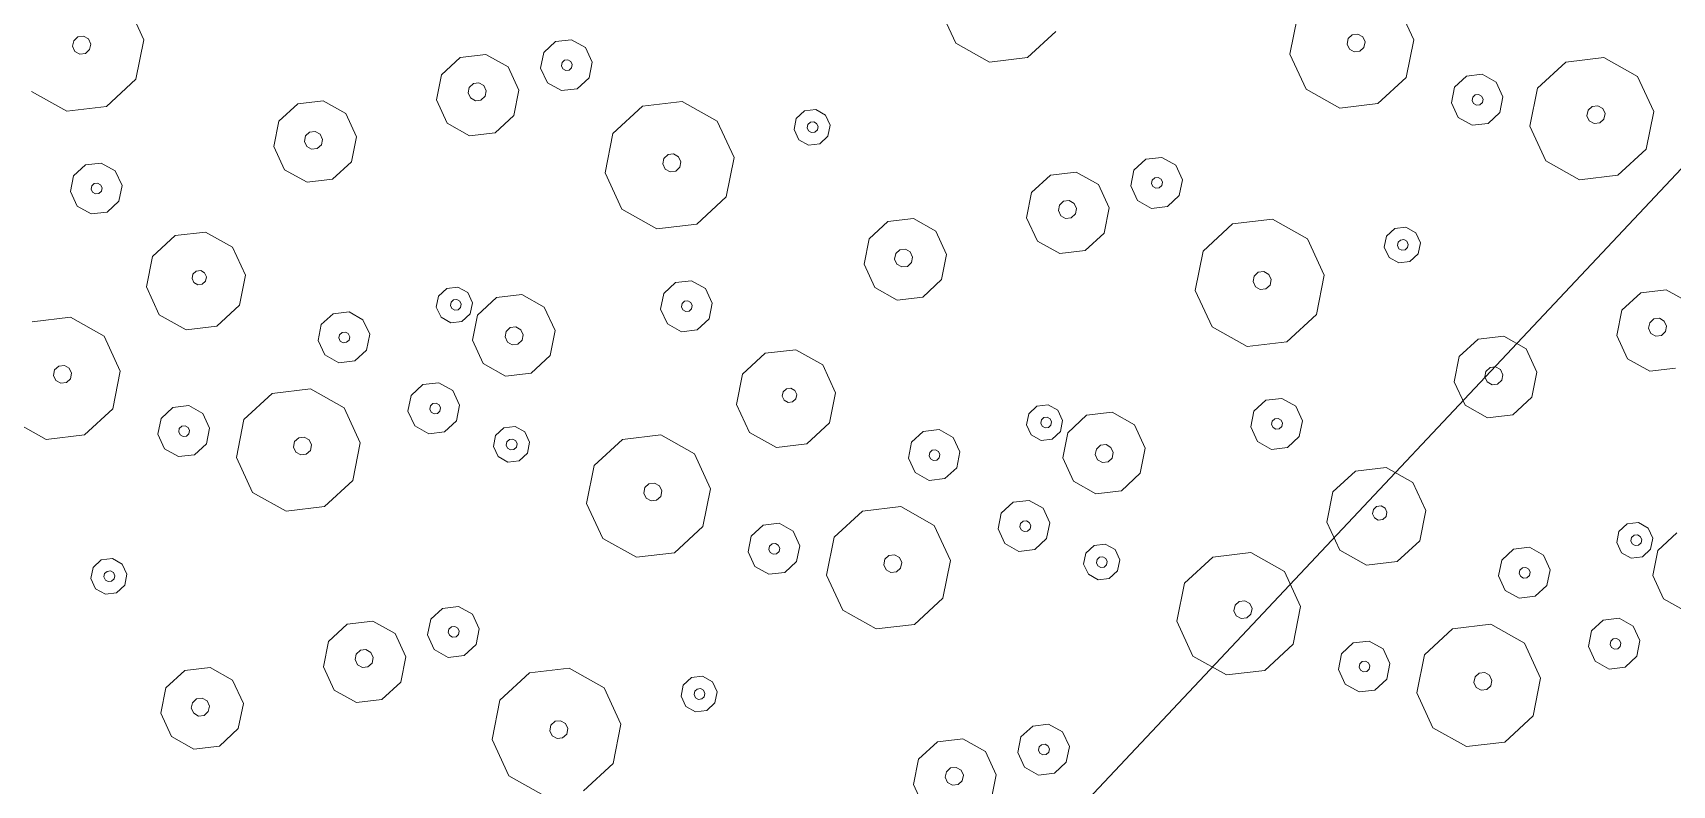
# Model space of a CAD drawing. Header units: metres. Extents: x -2858 to 512, y -1995 to 1252.
# Drawn here: x -946.1 to -941.05, y -911.89 to -909.57 of the extents above; entities that cross this region are included whole.
import ezdxf

# ---------------------------------------------------------------- set-up
doc = ezdxf.new("R2010")
doc.units = ezdxf.units.M
doc.layers.add('Calque commun', color=7, linetype='Continuous')

# ---------------------------------------------------------------- blocks, each defined once
blk = doc.blocks.new('pattern')
at = {"layer": 'Calque commun', "color": 54, "linetype": 'Continuous', "lineweight": 9}
for p, q in [((98.8455, 106.5304), (98.8627, 106.4532)), ((99.007, 106.4845), (99.0496, 106.5096)), ((99.0496, 106.5096), (99.0988, 106.5049)), ((99.0988, 106.5049), (99.1359, 106.4722)), ((98.8627, 106.4532), (98.8312, 106.3807)), ((98.9874, 106.4391), (99.007, 106.4845)), ((99.1359, 106.4722), (99.1466, 106.4239)), ((98.9981, 106.3908), (98.9874, 106.4391)), ((99.0483, 106.4369), (99.0524, 106.4464)), ((99.0505, 106.4268), (99.0483, 106.4369)), ((99.0583, 106.4199), (99.0505, 106.4268)), ((99.0524, 106.4464), (99.0613, 106.4517)), ((99.0686, 106.4189), (99.0583, 106.4199)), ((99.0613, 106.4517), (99.0717, 106.4507)), ((99.0776, 106.4242), (99.0686, 106.4189)), ((99.0717, 106.4507), (99.0794, 106.4438)), ((99.0817, 106.4337), (99.0776, 106.4242)), ((99.0794, 106.4438), (99.0817, 106.4337)), ((99.1466, 106.4239), (99.127, 106.3785)), ((98.8312, 106.3807), (98.7631, 106.3404)), ((99.0352, 106.3581), (98.9981, 106.3908)), ((99.0844, 106.3534), (99.0352, 106.3581)), ((99.127, 106.3785), (99.0844, 106.3534)), ((99.2974, 106.3337), (99.3996, 106.394)), ((99.3996, 106.394), (99.5177, 106.3827)), ((99.5177, 106.3827), (99.6067, 106.3042)), ((98.7631, 106.3404), (98.6843, 106.3479)), ((98.7319, 106.2719), (98.7456, 106.3036)), ((98.7456, 106.3036), (98.7754, 106.3212)), ((98.7754, 106.3212), (98.8099, 106.3179)), ((98.8099, 106.3179), (98.8358, 106.295)), ((99.2502, 106.2248), (99.2974, 106.3337)), ((99.6067, 106.3042), (99.6325, 106.1884)), ((98.7394, 106.2381), (98.7319, 106.2719)), ((98.7675, 106.2715), (98.7716, 106.281)), ((98.7698, 106.2614), (98.7675, 106.2715)), ((98.7775, 106.2545), (98.7698, 106.2614)), ((98.7716, 106.281), (98.7806, 106.2863)), ((98.7879, 106.2535), (98.7775, 106.2545)), ((98.7806, 106.2863), (98.7909, 106.2853)), ((98.7968, 106.2588), (98.7879, 106.2535)), ((98.7909, 106.2853), (98.7987, 106.2784)), ((98.801, 106.2683), (98.7968, 106.2588)), ((98.7987, 106.2784), (98.801, 106.2683)), ((98.8434, 106.2612), (98.8296, 106.2295)), ((98.8358, 106.295), (98.8434, 106.2612)), ((98.7653, 106.2152), (98.7394, 106.2381)), ((98.7998, 106.2119), (98.7653, 106.2152)), ((98.8296, 106.2295), (98.7998, 106.2119)), ((99.276, 106.109), (99.2502, 106.2248)), ((99.3955, 106.2106), (99.4024, 106.2265)), ((99.3992, 106.1937), (99.3955, 106.2106)), ((99.4024, 106.2265), (99.4173, 106.2353)), ((99.4173, 106.2353), (99.4345, 106.2336)), ((99.4345, 106.2336), (99.4475, 106.2222)), ((99.4512, 106.2053), (99.4444, 106.1894)), ((99.4475, 106.2222), (99.4512, 106.2053)), ((99.0289, 106.1326), (99.0715, 106.1577)), ((99.0715, 106.1577), (99.1207, 106.1531)), ((99.1207, 106.1531), (99.1578, 106.1203)), ((99.4122, 106.1822), (99.3992, 106.1937)), ((99.4294, 106.1806), (99.4122, 106.1822)), ((99.4444, 106.1894), (99.4294, 106.1806)), ((99.6325, 106.1884), (99.5853, 106.0795)), ((99.0093, 106.0872), (99.0289, 106.1326)), ((99.1578, 106.1203), (99.1686, 106.0721)), ((99.365, 106.0304), (99.276, 106.109)), ((99.02, 106.039), (99.0093, 106.0872)), ((99.0715, 106.0821), (99.0756, 106.0917)), ((99.0737, 106.072), (99.0715, 106.0821)), ((99.0815, 106.0651), (99.0737, 106.072)), ((99.0756, 106.0917), (99.0845, 106.0969)), ((99.0919, 106.0641), (99.0815, 106.0651)), ((99.0845, 106.0969), (99.0949, 106.0959)), ((99.1008, 106.0694), (99.0919, 106.0641)), ((99.0949, 106.0959), (99.1027, 106.0891)), ((99.1049, 106.0789), (99.1008, 106.0694)), ((99.1027, 106.0891), (99.1049, 106.0789)), ((99.1686, 106.0721), (99.1489, 106.0267)), ((99.5853, 106.0795), (99.4831, 106.0192)), ((98.309, 106.0063), (98.3683, 105.954)), ((99.0571, 106.0063), (99.02, 106.039)), ((99.1063, 106.0016), (99.0571, 106.0063)), ((99.1489, 106.0267), (99.1063, 106.0016)), ((99.4831, 106.0192), (99.365, 106.0304)), ((98.3683, 105.954), (98.3855, 105.8767)), ((99.5536, 105.9123), (99.5733, 105.9576)), ((99.5733, 105.9576), (99.6158, 105.9828)), ((99.6158, 105.9828), (99.6651, 105.9781)), ((99.6651, 105.9781), (99.7021, 105.9454)), ((98.1479, 105.8238), (98.1306, 105.901)), ((98.2236, 105.8837), (98.2305, 105.8995)), ((98.2305, 105.8995), (98.2454, 105.9083)), ((98.2454, 105.9083), (98.2627, 105.9067)), ((98.2627, 105.9067), (98.2756, 105.8952)), ((99.5643, 105.864), (99.5536, 105.9123)), ((99.6158, 105.9072), (99.6199, 105.9167)), ((99.618, 105.897), (99.6158, 105.9072)), ((99.6258, 105.8901), (99.618, 105.897)), ((99.6199, 105.9167), (99.6289, 105.922)), ((99.6289, 105.922), (99.6392, 105.921)), ((99.6392, 105.921), (99.647, 105.9141)), ((99.6492, 105.904), (99.6451, 105.8944)), ((99.647, 105.9141), (99.6492, 105.904)), ((99.7129, 105.8971), (99.6932, 105.8517)), ((99.7021, 105.9454), (99.7129, 105.8971)), ((98.2274, 105.8668), (98.2236, 105.8837)), ((98.2404, 105.8553), (98.2274, 105.8668)), ((98.2576, 105.8537), (98.2404, 105.8553)), ((98.2725, 105.8625), (98.2576, 105.8537)), ((98.2794, 105.8783), (98.2725, 105.8625)), ((98.2756, 105.8952), (98.2794, 105.8783)), ((98.3855, 105.8767), (98.354, 105.8042)), ((99.6014, 105.8313), (99.5643, 105.864)), ((99.6362, 105.8892), (99.6258, 105.8901)), ((99.6451, 105.8944), (99.6362, 105.8892)), ((99.6932, 105.8517), (99.6506, 105.8266)), ((98.2072, 105.7714), (98.1479, 105.8238)), ((98.354, 105.8042), (98.2859, 105.7639)), ((99.6506, 105.8266), (99.6014, 105.8313)), ((98.2859, 105.7639), (98.2072, 105.7714)), ((99.1483, 105.7256), (99.2301, 105.7739)), ((99.2301, 105.7739), (99.3246, 105.7649)), ((99.3246, 105.7649), (99.3957, 105.7021)), ((98.5712, 105.6235), (98.6027, 105.696)), ((98.6027, 105.696), (98.6708, 105.7362)), ((98.6708, 105.7362), (98.7496, 105.7287)), ((98.7496, 105.7287), (98.8089, 105.6764)), ((99.1106, 105.6386), (99.1483, 105.7256)), ((99.3957, 105.7021), (99.4164, 105.6094)), ((99.6259, 105.6357), (99.728, 105.696)), ((99.728, 105.696), (99.8462, 105.6848)), ((98.8089, 105.6764), (98.8261, 105.5992)), ((99.2323, 105.6399), (99.2442, 105.6469)), ((99.2442, 105.6469), (99.258, 105.6456)), ((99.258, 105.6456), (99.2684, 105.6365)), ((99.8462, 105.6848), (99.9351, 105.6063)), ((98.5884, 105.5462), (98.5712, 105.6235)), ((98.6716, 105.6076), (98.6785, 105.6235)), ((98.6754, 105.5907), (98.6716, 105.6076)), ((98.6785, 105.6235), (98.6934, 105.6323)), ((98.6934, 105.6323), (98.7107, 105.6306)), ((98.7107, 105.6306), (98.7236, 105.6192)), ((98.7274, 105.6023), (98.7205, 105.5864)), ((98.7236, 105.6192), (98.7274, 105.6023)), ((98.8261, 105.5992), (98.7946, 105.5266)), ((99.1312, 105.5459), (99.1106, 105.6386)), ((99.2268, 105.6272), (99.2323, 105.6399)), ((99.2298, 105.6137), (99.2268, 105.6272)), ((99.2402, 105.6045), (99.2298, 105.6137)), ((99.254, 105.6032), (99.2402, 105.6045)), ((99.2659, 105.6102), (99.254, 105.6032)), ((99.2714, 105.6229), (99.2659, 105.6102)), ((99.2684, 105.6365), (99.2714, 105.6229)), ((99.4164, 105.6094), (99.3786, 105.5223)), ((99.5787, 105.5268), (99.6259, 105.6357)), ((99.9351, 105.6063), (99.9609, 105.4904)), ((98.6477, 105.4939), (98.5884, 105.5462)), ((98.6884, 105.5793), (98.6754, 105.5907)), ((98.7056, 105.5776), (98.6884, 105.5793)), ((98.7205, 105.5864), (98.7056, 105.5776)), ((99.2024, 105.4831), (99.1312, 105.5459)), ((98.7265, 105.4864), (98.6477, 105.4939)), ((98.7946, 105.5266), (98.7265, 105.4864)), ((99.3786, 105.5223), (99.2969, 105.4741)), ((99.6045, 105.411), (99.5787, 105.5268)), ((99.7239, 105.5126), (99.7308, 105.5285)), ((99.7277, 105.4957), (99.7239, 105.5126)), ((99.7407, 105.4843), (99.7277, 105.4957)), ((99.7308, 105.5285), (99.7457, 105.5373)), ((99.7457, 105.5373), (99.763, 105.5357)), ((99.763, 105.5357), (99.7759, 105.5242)), ((99.7797, 105.5073), (99.7728, 105.4914)), ((99.7759, 105.5242), (99.7797, 105.5073)), ((97.7642, 105.4285), (97.8664, 105.4888)), ((97.8664, 105.4888), (97.9845, 105.4775)), ((97.9845, 105.4775), (98.0735, 105.399)), ((99.2969, 105.4741), (99.2024, 105.4831)), ((99.7579, 105.4827), (99.7407, 105.4843)), ((99.7728, 105.4914), (99.7579, 105.4827)), ((99.9609, 105.4904), (99.9137, 105.3816)), ((97.717, 105.3196), (97.7642, 105.4285)), ((98.0735, 105.399), (98.0993, 105.2832)), ((99.6934, 105.3325), (99.6045, 105.411)), ((100.4031, 105.3474), (100.4227, 105.3928)), ((100.4227, 105.3928), (100.4653, 105.4179)), ((100.4653, 105.4179), (100.5145, 105.4132)), ((100.5145, 105.4132), (100.5516, 105.3805)), ((99.9137, 105.3816), (99.8115, 105.3212)), ((100.4138, 105.2992), (100.4031, 105.3474)), ((100.4653, 105.3423), (100.4694, 105.3518)), ((100.4675, 105.3322), (100.4653, 105.3423)), ((100.4694, 105.3518), (100.4783, 105.3571)), ((100.4783, 105.3571), (100.4887, 105.3561)), ((100.4887, 105.3561), (100.4965, 105.3493)), ((100.4965, 105.3493), (100.4987, 105.3391)), ((100.5516, 105.3805), (100.5623, 105.3323)), ((97.7428, 105.2038), (97.717, 105.3196)), ((97.8623, 105.3054), (97.8692, 105.3213)), ((97.8661, 105.2885), (97.8623, 105.3054)), ((97.8692, 105.3213), (97.8841, 105.3301)), ((97.8841, 105.3301), (97.9013, 105.3284)), ((97.9013, 105.3284), (97.9143, 105.317)), ((97.9181, 105.3001), (97.9112, 105.2842)), ((97.9143, 105.317), (97.9181, 105.3001)), ((99.8115, 105.3212), (99.6934, 105.3325)), ((100.4509, 105.2664), (100.4138, 105.2992)), ((100.4753, 105.3253), (100.4675, 105.3322)), ((100.4856, 105.3243), (100.4753, 105.3253)), ((100.4946, 105.3296), (100.4856, 105.3243)), ((100.4987, 105.3391), (100.4946, 105.3296)), ((100.5623, 105.3323), (100.5427, 105.2869)), ((100.6378, 105.2824), (100.7059, 105.3227)), ((97.879, 105.277), (97.8661, 105.2885)), ((97.8963, 105.2754), (97.879, 105.277)), ((97.9112, 105.2842), (97.8963, 105.2754)), ((98.0993, 105.2832), (98.0521, 105.1743)), ((99.1765, 105.213), (99.1962, 105.2584)), ((99.1962, 105.2584), (99.2388, 105.2835)), ((99.2388, 105.2835), (99.288, 105.2788)), ((99.288, 105.2788), (99.3251, 105.2461)), ((99.3251, 105.2461), (99.3358, 105.1978)), ((100.5001, 105.2618), (100.4509, 105.2664)), ((100.5427, 105.2869), (100.5001, 105.2618)), ((100.6063, 105.2099), (100.6378, 105.2824)), ((97.8318, 105.1252), (97.7428, 105.2038)), ((99.1873, 105.1647), (99.1765, 105.213)), ((99.2387, 105.2079), (99.2429, 105.2174)), ((99.241, 105.1977), (99.2387, 105.2079)), ((99.2488, 105.1909), (99.241, 105.1977)), ((99.2429, 105.2174), (99.2518, 105.2227)), ((99.2591, 105.1899), (99.2488, 105.1909)), ((99.2518, 105.2227), (99.2621, 105.2217)), ((99.2681, 105.1952), (99.2591, 105.1899)), ((99.2621, 105.2217), (99.2699, 105.2148)), ((99.2722, 105.2047), (99.2681, 105.1952)), ((99.2699, 105.2148), (99.2722, 105.2047)), ((99.3358, 105.1978), (99.3162, 105.1525)), ((100.6235, 105.1326), (100.6063, 105.2099)), ((100.6993, 105.1925), (100.7062, 105.2084)), ((100.7031, 105.1756), (100.6993, 105.1925)), ((100.7062, 105.2084), (100.7211, 105.2172)), ((100.7211, 105.2172), (100.7383, 105.2155)), ((100.7383, 105.2155), (100.7513, 105.2041)), ((100.7513, 105.2041), (100.7551, 105.1872)), ((98.0521, 105.1743), (97.9499, 105.114)), ((98.5317, 105.1318), (98.5455, 105.1635)), ((98.5455, 105.1635), (98.5753, 105.1811)), ((98.5736, 105.1384), (98.5825, 105.1437)), ((98.5753, 105.1811), (98.6097, 105.1778)), ((98.5825, 105.1437), (98.5929, 105.1427)), ((98.5929, 105.1427), (98.6007, 105.1358)), ((98.6097, 105.1778), (98.6357, 105.1549)), ((98.6357, 105.1549), (98.6432, 105.1211)), ((99.2243, 105.132), (99.1873, 105.1647)), ((99.3162, 105.1525), (99.2736, 105.1273)), ((99.8905, 105.1248), (99.9203, 105.1424)), ((99.9203, 105.1424), (99.9548, 105.1391)), ((99.9548, 105.1391), (99.9807, 105.1162)), ((100.716, 105.1641), (100.7031, 105.1756)), ((100.7333, 105.1625), (100.716, 105.1641)), ((100.7482, 105.1713), (100.7333, 105.1625)), ((100.7551, 105.1872), (100.7482, 105.1713)), ((100.8612, 105.1856), (100.8297, 105.113)), ((97.9499, 105.114), (97.8318, 105.1252)), ((98.5392, 105.098), (98.5317, 105.1318)), ((98.5652, 105.0751), (98.5392, 105.098)), ((98.5695, 105.1289), (98.5736, 105.1384)), ((98.5717, 105.1188), (98.5695, 105.1289)), ((98.5795, 105.1119), (98.5717, 105.1188)), ((98.5899, 105.1109), (98.5795, 105.1119)), ((98.5988, 105.1162), (98.5899, 105.1109)), ((98.6029, 105.1257), (98.5988, 105.1162)), ((98.6294, 105.0894), (98.5996, 105.0718)), ((98.6007, 105.1358), (98.6029, 105.1257)), ((98.6432, 105.1211), (98.6294, 105.0894)), ((99.2736, 105.1273), (99.2243, 105.132)), ((99.8768, 105.093), (99.8905, 105.1248)), ((99.8843, 105.0592), (99.8768, 105.093)), ((99.9162, 105.0903), (99.9203, 105.0998)), ((99.9185, 105.0801), (99.9162, 105.0903)), ((99.9203, 105.0998), (99.9293, 105.1051)), ((99.9293, 105.1051), (99.9396, 105.1041)), ((99.9396, 105.1041), (99.9474, 105.0972)), ((99.9474, 105.0972), (99.9496, 105.0871)), ((99.9807, 105.1162), (99.9883, 105.0824)), ((100.6828, 105.0803), (100.6235, 105.1326)), ((100.8297, 105.113), (100.7616, 105.0728)), ((98.0204, 105.0071), (98.0401, 105.0524)), ((98.0401, 105.0524), (98.0827, 105.0776)), ((98.0827, 105.0776), (98.1319, 105.0729)), ((98.1319, 105.0729), (98.1689, 105.0402)), ((98.1689, 105.0402), (98.1797, 104.9919)), ((98.5996, 105.0718), (98.5652, 105.0751)), ((98.8172, 105.0092), (98.9236, 105.072)), ((98.9236, 105.072), (99.0467, 105.0603)), ((99.0467, 105.0603), (99.1393, 104.9785)), ((99.9102, 105.0363), (99.8843, 105.0592)), ((99.9262, 105.0733), (99.9185, 105.0801)), ((99.9366, 105.0723), (99.9262, 105.0733)), ((99.9455, 105.0776), (99.9366, 105.0723)), ((99.9745, 105.0506), (99.9447, 105.0331)), ((99.9496, 105.0871), (99.9455, 105.0776)), ((99.9883, 105.0824), (99.9745, 105.0506)), ((100.7616, 105.0728), (100.6828, 105.0803)), ((98.0312, 104.9588), (98.0204, 105.0071)), ((98.0826, 105.002), (98.0867, 105.0115)), ((98.0849, 104.9918), (98.0826, 105.002)), ((98.0927, 104.9849), (98.0849, 104.9918)), ((98.0867, 105.0115), (98.0957, 105.0168)), ((98.0957, 105.0168), (98.106, 105.0158)), ((98.1119, 104.9892), (98.103, 104.984)), ((98.106, 105.0158), (98.1138, 105.0089)), ((98.1161, 104.9988), (98.1119, 104.9892)), ((98.1138, 105.0089), (98.1161, 104.9988)), ((98.1797, 104.9919), (98.16, 104.9465)), ((98.768, 104.8958), (98.8172, 105.0092)), ((99.5818, 104.9537), (99.6499, 104.9939)), ((99.6499, 104.9939), (99.7287, 104.9864)), ((99.9447, 105.0331), (99.9102, 105.0363)), ((98.0682, 104.9261), (98.0312, 104.9588)), ((98.103, 104.984), (98.0927, 104.9849)), ((98.16, 104.9465), (98.1175, 104.9214)), ((99.1393, 104.9785), (99.1662, 104.8578)), ((99.5503, 104.8811), (99.5818, 104.9537)), ((99.7287, 104.9864), (99.788, 104.9341)), ((98.1175, 104.9214), (98.0682, 104.9261)), ((98.7949, 104.7751), (98.768, 104.8958)), ((98.9292, 104.88), (98.9361, 104.8959)), ((98.9361, 104.8959), (98.951, 104.9047)), ((98.951, 104.9047), (98.9682, 104.9031)), ((98.9682, 104.9031), (98.9812, 104.8916)), ((98.9812, 104.8916), (98.985, 104.8747)), ((99.6506, 104.8735), (99.6574, 104.8893)), ((99.6574, 104.8893), (99.6723, 104.8981)), ((99.6723, 104.8981), (99.6896, 104.8965)), ((99.6896, 104.8965), (99.7025, 104.885)), ((99.788, 104.9341), (99.8052, 104.8569)), ((99.9299, 104.8427), (99.9495, 104.8881)), ((99.9495, 104.8881), (99.9921, 104.9132)), ((99.9921, 104.9132), (100.0413, 104.9085)), ((100.0413, 104.9085), (100.0784, 104.8758)), ((98.933, 104.8631), (98.9292, 104.88)), ((98.9459, 104.8517), (98.933, 104.8631)), ((98.9632, 104.85), (98.9459, 104.8517)), ((98.9781, 104.8588), (98.9632, 104.85)), ((98.985, 104.8747), (98.9781, 104.8588)), ((99.1662, 104.8578), (99.117, 104.7444)), ((99.5675, 104.8039), (99.5503, 104.8811)), ((99.6543, 104.8566), (99.6506, 104.8735)), ((99.6673, 104.8451), (99.6543, 104.8566)), ((99.6845, 104.8435), (99.6673, 104.8451)), ((99.6994, 104.8523), (99.6845, 104.8435)), ((99.7063, 104.8682), (99.6994, 104.8523)), ((99.7025, 104.885), (99.7063, 104.8682)), ((99.8052, 104.8569), (99.7737, 104.7843)), ((99.9406, 104.7945), (99.9299, 104.8427)), ((99.9908, 104.8405), (99.9949, 104.8501)), ((99.993, 104.8304), (99.9908, 104.8405)), ((99.9949, 104.8501), (100.0038, 104.8553)), ((100.0038, 104.8553), (100.0142, 104.8544)), ((100.0142, 104.8544), (100.0219, 104.8475)), ((100.0242, 104.8373), (100.0201, 104.8278)), ((100.0219, 104.8475), (100.0242, 104.8373)), ((100.0784, 104.8758), (100.0891, 104.8276)), ((98.0927, 104.7305), (98.1949, 104.7908)), ((98.1949, 104.7908), (98.313, 104.7796)), ((99.6268, 104.7516), (99.5675, 104.8039)), ((99.9777, 104.7617), (99.9406, 104.7945)), ((100.0008, 104.8235), (99.993, 104.8304)), ((100.0111, 104.8225), (100.0008, 104.8235)), ((100.0201, 104.8278), (100.0111, 104.8225)), ((100.0891, 104.8276), (100.0695, 104.7822)), ((100.2399, 104.7373), (100.3421, 104.7976)), ((100.3421, 104.7976), (100.4602, 104.7864)), ((100.4602, 104.7864), (100.5492, 104.7078)), ((98.313, 104.7796), (98.4019, 104.7011)), ((98.8875, 104.6933), (98.7949, 104.7751)), ((99.117, 104.7444), (99.0106, 104.6816)), ((99.7056, 104.7441), (99.6268, 104.7516)), ((99.7737, 104.7843), (99.7056, 104.7441)), ((100.0269, 104.7571), (99.9777, 104.7617)), ((100.0695, 104.7822), (100.0269, 104.7571)), ((100.1927, 104.6284), (100.2399, 104.7373)), ((98.0455, 104.6217), (98.0927, 104.7305)), ((98.4019, 104.7011), (98.4277, 104.5852)), ((99.0106, 104.6816), (98.8875, 104.6933)), ((99.6744, 104.6755), (99.6881, 104.7073)), ((99.6881, 104.7073), (99.7179, 104.7248)), ((99.71, 104.6751), (99.7141, 104.6847)), ((99.7141, 104.6847), (99.7231, 104.6899)), ((99.7179, 104.7248), (99.7524, 104.7216)), ((99.7231, 104.6899), (99.7334, 104.6889)), ((99.7334, 104.6889), (99.7412, 104.6821)), ((99.7524, 104.7216), (99.7783, 104.6987)), ((99.7783, 104.6987), (99.7859, 104.6649)), ((100.5492, 104.7078), (100.575, 104.592)), ((99.6819, 104.6417), (99.6744, 104.6755)), ((99.7078, 104.6188), (99.6819, 104.6417)), ((99.7123, 104.665), (99.71, 104.6751)), ((99.72, 104.6581), (99.7123, 104.665)), ((99.7304, 104.6571), (99.72, 104.6581)), ((99.7393, 104.6624), (99.7304, 104.6571)), ((99.7435, 104.6719), (99.7393, 104.6624)), ((99.7412, 104.6821), (99.7435, 104.6719)), ((99.7859, 104.6649), (99.7721, 104.6331)), ((100.3449, 104.6301), (100.3598, 104.6389)), ((100.3598, 104.6389), (100.377, 104.6373)), ((100.377, 104.6373), (100.39, 104.6258)), ((98.1908, 104.6074), (98.1977, 104.6233)), ((98.1945, 104.5905), (98.1908, 104.6074)), ((98.2075, 104.5791), (98.1945, 104.5905)), ((98.1977, 104.6233), (98.2126, 104.6321)), ((98.2126, 104.6321), (98.2298, 104.6305)), ((98.2396, 104.5863), (98.2247, 104.5775)), ((98.2298, 104.6305), (98.2428, 104.619)), ((98.2465, 104.6021), (98.2396, 104.5863)), ((98.2428, 104.619), (98.2465, 104.6021)), ((98.4277, 104.5852), (98.3805, 104.4764)), ((99.7423, 104.6155), (99.7078, 104.6188)), ((99.7721, 104.6331), (99.7423, 104.6155)), ((100.2185, 104.5126), (100.1927, 104.6284)), ((100.338, 104.6142), (100.3449, 104.6301)), ((100.3417, 104.5973), (100.338, 104.6142)), ((100.3547, 104.5859), (100.3417, 104.5973)), ((100.3719, 104.5842), (100.3547, 104.5859)), ((100.3868, 104.593), (100.3719, 104.5842)), ((100.3937, 104.6089), (100.3868, 104.593)), ((100.39, 104.6258), (100.3937, 104.6089)), ((100.575, 104.592), (100.5278, 104.4831)), ((98.2247, 104.5775), (98.2075, 104.5791)), ((99.9518, 104.4909), (99.9714, 104.5363)), ((99.9714, 104.5363), (100.014, 104.5614)), ((100.014, 104.5614), (100.0632, 104.5567)), ((100.0632, 104.5567), (100.1003, 104.524)), ((98.8699, 104.4422), (98.8896, 104.4876)), ((98.8896, 104.4876), (98.9321, 104.5127)), ((98.9321, 104.5127), (98.9814, 104.508)), ((98.9814, 104.508), (99.0184, 104.4753)), ((99.9625, 104.4426), (99.9518, 104.4909)), ((100.014, 104.4858), (100.0181, 104.4953)), ((100.0162, 104.4756), (100.014, 104.4858)), ((100.0181, 104.4953), (100.027, 104.5006)), ((100.027, 104.5006), (100.0374, 104.4996)), ((100.0374, 104.4996), (100.0452, 104.4927)), ((100.0474, 104.4826), (100.0433, 104.4731)), ((100.0452, 104.4927), (100.0474, 104.4826)), ((100.1003, 104.524), (100.1111, 104.4757)), ((100.3074, 104.4341), (100.2185, 104.5126)), ((100.5278, 104.4831), (100.4256, 104.4228)), ((101.0211, 104.4723), (101.0509, 104.4899)), ((101.0509, 104.4899), (101.0854, 104.4867)), ((101.0854, 104.4867), (101.1113, 104.4638)), ((98.3805, 104.4764), (98.2784, 104.416)), ((98.8806, 104.394), (98.8699, 104.4422)), ((98.9321, 104.4371), (98.9362, 104.4466)), ((98.9343, 104.427), (98.9321, 104.4371)), ((98.9362, 104.4466), (98.9452, 104.4519)), ((98.9452, 104.4519), (98.9555, 104.4509)), ((98.9555, 104.4509), (98.9633, 104.4441)), ((98.9655, 104.4339), (98.9614, 104.4244)), ((98.9633, 104.4441), (98.9655, 104.4339)), ((99.0184, 104.4753), (99.0292, 104.4271)), ((99.9996, 104.4099), (99.9625, 104.4426)), ((100.024, 104.4688), (100.0162, 104.4756)), ((100.0343, 104.4678), (100.024, 104.4688)), ((100.0433, 104.4731), (100.0343, 104.4678)), ((100.1111, 104.4757), (100.0914, 104.4304)), ((100.4256, 104.4228), (100.3074, 104.4341)), ((101.0074, 104.4406), (101.0211, 104.4723)), ((101.0149, 104.4068), (101.0074, 104.4406)), ((101.0451, 104.4377), (101.0493, 104.4473)), ((101.0474, 104.4276), (101.0451, 104.4377)), ((101.0493, 104.4473), (101.0582, 104.4525)), ((101.0582, 104.4525), (101.0686, 104.4516)), ((101.0686, 104.4516), (101.0763, 104.4447)), ((101.0786, 104.4346), (101.0745, 104.425)), ((101.0763, 104.4447), (101.0786, 104.4346)), ((101.1113, 104.4638), (101.1189, 104.43)), ((98.9177, 104.3613), (98.8806, 104.394)), ((98.9421, 104.4201), (98.9343, 104.427)), ((98.9525, 104.4191), (98.9421, 104.4201)), ((98.9614, 104.4244), (98.9525, 104.4191)), ((99.0095, 104.3817), (98.9669, 104.3566)), ((99.0292, 104.4271), (99.0095, 104.3817)), ((99.1046, 104.3772), (99.1727, 104.4175)), ((99.1727, 104.4175), (99.2515, 104.41)), ((99.2515, 104.41), (99.3108, 104.3576)), ((100.0488, 104.4052), (99.9996, 104.4099)), ((100.0914, 104.4304), (100.0488, 104.4052)), ((100.5158, 104.3613), (100.5583, 104.3864)), ((100.5583, 104.3864), (100.6076, 104.3817)), ((100.6076, 104.3817), (100.6446, 104.349)), ((101.0408, 104.3839), (101.0149, 104.4068)), ((101.0753, 104.3806), (101.0408, 104.3839)), ((101.0552, 104.4207), (101.0474, 104.4276)), ((101.0655, 104.4197), (101.0552, 104.4207)), ((101.0745, 104.425), (101.0655, 104.4197)), ((101.1051, 104.3982), (101.0753, 104.3806)), ((101.1189, 104.43), (101.1051, 104.3982)), ((98.9669, 104.3566), (98.9177, 104.3613)), ((99.0732, 104.3047), (99.1046, 104.3772)), ((99.3108, 104.3576), (99.328, 104.2804)), ((100.4961, 104.3159), (100.5158, 104.3613)), ((100.6446, 104.349), (100.6554, 104.3007)), ((101.2928, 104.318), (101.3993, 104.3808)), ((101.3993, 104.3808), (101.5223, 104.3691)), ((99.0903, 104.2274), (99.0732, 104.3047)), ((99.1661, 104.2873), (99.173, 104.3032)), ((99.1699, 104.2704), (99.1661, 104.2873)), ((99.173, 104.3032), (99.1879, 104.312)), ((99.1879, 104.312), (99.2052, 104.3103)), ((99.2052, 104.3103), (99.2181, 104.2989)), ((99.2219, 104.282), (99.215, 104.2661)), ((99.2181, 104.2989), (99.2219, 104.282)), ((99.328, 104.2804), (99.2965, 104.2078)), ((100.5068, 104.2677), (100.4961, 104.3159)), ((100.5583, 104.3108), (100.5624, 104.3203)), ((100.5605, 104.3007), (100.5583, 104.3108)), ((100.5683, 104.2938), (100.5605, 104.3007)), ((100.5624, 104.3203), (100.5714, 104.3256)), ((100.5787, 104.2928), (100.5683, 104.2938)), ((100.5714, 104.3256), (100.5817, 104.3246)), ((100.5876, 104.2981), (100.5787, 104.2928)), ((100.5817, 104.3246), (100.5895, 104.3177)), ((100.5917, 104.3076), (100.5876, 104.2981)), ((100.5895, 104.3177), (100.5917, 104.3076)), ((100.6554, 104.3007), (100.6357, 104.2554)), ((101.2437, 104.2046), (101.2928, 104.318)), ((101.615, 104.2873), (101.6419, 104.1667)), ((99.1829, 104.2589), (99.1699, 104.2704)), ((99.2001, 104.2573), (99.1829, 104.2589)), ((99.215, 104.2661), (99.2001, 104.2573)), ((100.5439, 104.2349), (100.5068, 104.2677)), ((100.5931, 104.2302), (100.5439, 104.2349)), ((100.6357, 104.2554), (100.5931, 104.2302)), ((99.1497, 104.1751), (99.0903, 104.2274)), ((99.2965, 104.2078), (99.2284, 104.1676)), ((101.2705, 104.0839), (101.2437, 104.2046)), ((101.4049, 104.1889), (101.4118, 104.2047)), ((101.4086, 104.172), (101.4049, 104.1889)), ((101.4118, 104.2047), (101.4267, 104.2135)), ((101.4267, 104.2135), (101.4439, 104.2119)), ((101.4439, 104.2119), (101.4569, 104.2004)), ((101.4606, 104.1835), (101.4538, 104.1677)), ((101.4569, 104.2004), (101.4606, 104.1835)), ((99.2284, 104.1676), (99.1497, 104.1751)), ((99.5452, 104.0997), (99.6133, 104.1399)), ((99.6133, 104.1399), (99.6921, 104.1324)), ((99.6921, 104.1324), (99.7514, 104.08)), ((100.0531, 104.0422), (100.0908, 104.1293)), ((100.0908, 104.1293), (100.1726, 104.1776)), ((100.1726, 104.1776), (100.2671, 104.1686)), ((100.2671, 104.1686), (100.3382, 104.1057)), ((101.4216, 104.1605), (101.4086, 104.172)), ((101.4389, 104.1589), (101.4216, 104.1605)), ((101.4538, 104.1677), (101.4389, 104.1589)), ((101.6419, 104.1667), (101.5927, 104.0533)), ((99.5137, 104.0271), (99.5452, 104.0997)), ((99.7514, 104.08), (99.7686, 104.0028)), ((100.3382, 104.1057), (100.3589, 104.0131)), ((100.5684, 104.0394), (100.6705, 104.0997)), ((100.6705, 104.0997), (100.7887, 104.0884)), ((100.7887, 104.0884), (100.8776, 104.0099)), ((101.3632, 104.0021), (101.2705, 104.0839)), ((99.621, 104.0271), (99.6359, 104.0359)), ((99.6359, 104.0359), (99.6532, 104.0343)), ((99.6532, 104.0343), (99.6661, 104.0228)), ((100.0737, 103.9495), (100.0531, 104.0422)), ((100.1693, 104.0308), (100.1748, 104.0435)), ((100.1723, 104.0173), (100.1693, 104.0308)), ((100.1748, 104.0435), (100.1867, 104.0506)), ((100.1867, 104.0506), (100.2005, 104.0493)), ((100.2005, 104.0493), (100.2109, 104.0401)), ((100.2109, 104.0401), (100.2139, 104.0266)), ((100.5212, 103.9305), (100.5684, 104.0394)), ((101.5927, 104.0533), (101.4863, 103.9904)), ((99.5309, 103.9499), (99.5137, 104.0271)), ((99.6141, 104.0112), (99.621, 104.0271)), ((99.6179, 103.9943), (99.6141, 104.0112)), ((99.6309, 103.9829), (99.6179, 103.9943)), ((99.6481, 103.9813), (99.6309, 103.9829)), ((99.663, 103.9901), (99.6481, 103.9813)), ((99.6699, 104.0059), (99.663, 103.9901)), ((99.6661, 104.0228), (99.6699, 104.0059)), ((99.7686, 104.0028), (99.7371, 103.9302)), ((100.1827, 104.0082), (100.1723, 104.0173)), ((100.1965, 104.0068), (100.1827, 104.0082)), ((100.2084, 104.0139), (100.1965, 104.0068)), ((100.2139, 104.0266), (100.2084, 104.0139)), ((100.3589, 104.0131), (100.3211, 103.926)), ((100.8776, 104.0099), (100.9034, 103.8941)), ((101.4863, 103.9904), (101.3632, 104.0021)), ((99.5902, 103.8975), (99.5309, 103.9499)), ((99.7371, 103.9302), (99.669, 103.89)), ((100.1449, 103.8867), (100.0737, 103.9495)), ((100.547, 103.8147), (100.5212, 103.9305)), ((100.6664, 103.9163), (100.6733, 103.9322)), ((100.6733, 103.9322), (100.6882, 103.9409)), ((100.6882, 103.9409), (100.7055, 103.9393)), ((100.7055, 103.9393), (100.7184, 103.9279)), ((100.7184, 103.9279), (100.7222, 103.911)), ((98.8089, 103.8924), (98.927, 103.8812)), ((98.927, 103.8812), (99.016, 103.8026)), ((99.669, 103.89), (99.5902, 103.8975)), ((100.2394, 103.8777), (100.1449, 103.8867)), ((100.3211, 103.926), (100.2394, 103.8777)), ((100.6702, 103.8994), (100.6664, 103.9163)), ((100.6832, 103.8879), (100.6702, 103.8994)), ((100.7004, 103.8863), (100.6832, 103.8879)), ((100.7153, 103.8951), (100.7004, 103.8863)), ((100.7222, 103.911), (100.7153, 103.8951)), ((100.9034, 103.8941), (100.8562, 103.7852)), ((99.016, 103.8026), (99.0418, 103.6868)), ((100.6359, 103.7361), (100.547, 103.8147)), ((100.8562, 103.7852), (100.754, 103.7249)), ((101.3456, 103.7511), (101.3652, 103.7964)), ((101.3652, 103.7964), (101.4078, 103.8216)), ((101.4078, 103.8216), (101.457, 103.8169)), ((101.457, 103.8169), (101.4941, 103.7842)), ((101.4941, 103.7842), (101.5048, 103.7359)), ((100.754, 103.7249), (100.6359, 103.7361)), ((101.3563, 103.7028), (101.3456, 103.7511)), ((101.4078, 103.746), (101.4119, 103.7555)), ((101.41, 103.7358), (101.4078, 103.746)), ((101.4178, 103.729), (101.41, 103.7358)), ((101.4119, 103.7555), (101.4208, 103.7608)), ((101.4281, 103.728), (101.4178, 103.729)), ((101.4208, 103.7608), (101.4312, 103.7598)), ((101.4371, 103.7332), (101.4281, 103.728)), ((101.4312, 103.7598), (101.439, 103.7529)), ((101.4412, 103.7428), (101.4371, 103.7332)), ((101.439, 103.7529), (101.4412, 103.7428)), ((101.5048, 103.7359), (101.4852, 103.6905)), ((101.5803, 103.6861), (101.6484, 103.7263)), ((101.6484, 103.7263), (101.7272, 103.7188)), ((99.0418, 103.6868), (98.9946, 103.5779)), ((100.1387, 103.662), (100.1813, 103.6871)), ((100.1813, 103.6871), (100.2305, 103.6824)), ((100.2305, 103.6824), (100.2676, 103.6497)), ((101.3934, 103.6701), (101.3563, 103.7028)), ((101.4852, 103.6905), (101.4426, 103.6654)), ((101.5488, 103.6135), (101.5803, 103.6861)), ((101.7272, 103.7188), (101.7865, 103.6664)), ((100.119, 103.6166), (100.1387, 103.662)), ((100.1854, 103.621), (100.1943, 103.6263)), ((100.1943, 103.6263), (100.2046, 103.6253)), ((100.2046, 103.6253), (100.2124, 103.6185)), ((100.2676, 103.6497), (100.2783, 103.6015)), ((101.4426, 103.6654), (101.3934, 103.6701)), ((101.7865, 103.6664), (101.8037, 103.5892)), ((99.488, 103.5671), (99.5178, 103.5847)), ((99.5178, 103.5847), (99.5522, 103.5815)), ((99.5522, 103.5815), (99.5782, 103.5586)), ((100.1298, 103.5684), (100.119, 103.6166)), ((100.1812, 103.6115), (100.1854, 103.621)), ((100.1835, 103.6014), (100.1812, 103.6115)), ((100.1913, 103.5945), (100.1835, 103.6014)), ((100.2016, 103.5935), (100.1913, 103.5945)), ((100.2105, 103.5988), (100.2016, 103.5935)), ((100.2147, 103.6083), (100.2105, 103.5988)), ((100.2124, 103.6185), (100.2147, 103.6083)), ((100.2783, 103.6015), (100.2587, 103.5561)), ((101.566, 103.5363), (101.5488, 103.6135)), ((101.6418, 103.5961), (101.6487, 103.612)), ((101.6456, 103.5792), (101.6418, 103.5961)), ((101.6585, 103.5678), (101.6456, 103.5792)), ((101.6487, 103.612), (101.6636, 103.6208)), ((101.6636, 103.6208), (101.6808, 103.6192)), ((101.6907, 103.5749), (101.6758, 103.5661)), ((101.6808, 103.6192), (101.6938, 103.6077)), ((101.6976, 103.5908), (101.6907, 103.5749)), ((101.6938, 103.6077), (101.6976, 103.5908)), ((101.8037, 103.5892), (101.7722, 103.5166)), ((99.4742, 103.5354), (99.488, 103.5671)), ((99.4817, 103.5016), (99.4742, 103.5354)), ((99.512, 103.5325), (99.5161, 103.5421)), ((99.5142, 103.5224), (99.512, 103.5325)), ((99.5161, 103.5421), (99.525, 103.5473)), ((99.525, 103.5473), (99.5354, 103.5464)), ((99.5354, 103.5464), (99.5432, 103.5395)), ((99.5454, 103.5294), (99.5413, 103.5198)), ((99.5432, 103.5395), (99.5454, 103.5294)), ((99.5857, 103.5248), (99.5719, 103.493)), ((99.5782, 103.5586), (99.5857, 103.5248)), ((100.1669, 103.5356), (100.1298, 103.5684)), ((100.2161, 103.531), (100.1669, 103.5356)), ((100.2587, 103.5561), (100.2161, 103.531)), ((100.8193, 103.4967), (100.833, 103.5284)), ((100.833, 103.5284), (100.8628, 103.546)), ((100.8628, 103.546), (100.8973, 103.5427)), ((100.8973, 103.5427), (100.9232, 103.5198)), ((101.6253, 103.4839), (101.566, 103.5363)), ((101.6758, 103.5661), (101.6585, 103.5678)), ((99.5077, 103.4787), (99.4817, 103.5016)), ((99.5421, 103.4754), (99.5077, 103.4787)), ((99.522, 103.5155), (99.5142, 103.5224)), ((99.5323, 103.5146), (99.522, 103.5155)), ((99.5413, 103.5198), (99.5323, 103.5146)), ((99.5719, 103.493), (99.5421, 103.4754)), ((99.7597, 103.4128), (99.8661, 103.4756)), ((99.8661, 103.4756), (99.9892, 103.4639)), ((100.8268, 103.4629), (100.8193, 103.4967)), ((100.8587, 103.4939), (100.8628, 103.5034)), ((100.861, 103.4838), (100.8587, 103.4939)), ((100.8687, 103.4769), (100.861, 103.4838)), ((100.8628, 103.5034), (100.8718, 103.5087)), ((100.8791, 103.4759), (100.8687, 103.4769)), ((100.8718, 103.5087), (100.8821, 103.5077)), ((100.888, 103.4812), (100.8791, 103.4759)), ((100.8821, 103.5077), (100.8899, 103.5009)), ((100.8921, 103.4907), (100.888, 103.4812)), ((100.8899, 103.5009), (100.8921, 103.4907)), ((100.9307, 103.486), (100.917, 103.4543)), ((100.9232, 103.5198), (100.9307, 103.486)), ((101.7041, 103.4764), (101.6253, 103.4839)), ((101.7722, 103.5166), (101.7041, 103.4764)), ((99.9892, 103.4639), (100.0818, 103.3821)), ((100.8527, 103.44), (100.8268, 103.4629)), ((100.8872, 103.4367), (100.8527, 103.44)), ((100.917, 103.4543), (100.8872, 103.4367)), ((102.0209, 103.4085), (102.089, 103.4487)), ((102.089, 103.4487), (102.1677, 103.4412)), ((102.1677, 103.4412), (102.227, 103.3889)), ((99.7105, 103.2994), (99.7597, 103.4128)), ((100.0818, 103.3821), (100.1087, 103.2615)), ((100.5243, 103.3574), (100.5924, 103.3976)), ((100.5924, 103.3976), (100.6712, 103.3901)), ((100.6712, 103.3901), (100.7305, 103.3377)), ((101.9894, 103.3359), (102.0209, 103.4085)), ((102.227, 103.3889), (102.2442, 103.3116)), ((100.4928, 103.2848), (100.5243, 103.3574)), ((100.7305, 103.3377), (100.7477, 103.2605)), ((102.0066, 103.2587), (101.9894, 103.3359)), ((102.0898, 103.3201), (102.0967, 103.336)), ((102.0967, 103.336), (102.1116, 103.3447)), ((102.1116, 103.3447), (102.1288, 103.3431)), ((102.1288, 103.3431), (102.1418, 103.3317)), ((102.1418, 103.3317), (102.1456, 103.3148)), ((99.7374, 103.1787), (99.7105, 103.2994)), ((99.8717, 103.2837), (99.8786, 103.2995)), ((99.8755, 103.2668), (99.8717, 103.2837)), ((99.8786, 103.2995), (99.8935, 103.3083)), ((99.8935, 103.3083), (99.9107, 103.3067)), ((99.9107, 103.3067), (99.9237, 103.2952)), ((99.9275, 103.2784), (99.9206, 103.2625)), ((99.9237, 103.2952), (99.9275, 103.2784)), ((100.51, 103.2076), (100.4928, 103.2848)), ((100.5931, 103.2771), (100.5999, 103.293)), ((100.5968, 103.2602), (100.5931, 103.2771)), ((100.5999, 103.293), (100.6148, 103.3018)), ((100.6148, 103.3018), (100.6321, 103.3001)), ((100.6321, 103.3001), (100.645, 103.2887)), ((100.6488, 103.2718), (100.6419, 103.2559)), ((100.645, 103.2887), (100.6488, 103.2718)), ((100.8724, 103.2464), (100.892, 103.2917)), ((100.892, 103.2917), (100.9346, 103.3169)), ((100.9346, 103.3169), (100.9838, 103.3122)), ((100.9838, 103.3122), (101.0209, 103.2795)), ((101.0209, 103.2795), (101.0316, 103.2312)), ((102.0936, 103.3032), (102.0898, 103.3201)), ((102.1066, 103.2917), (102.0936, 103.3032)), ((102.1238, 103.2901), (102.1066, 103.2917)), ((102.1387, 103.2989), (102.1238, 103.2901)), ((102.1456, 103.3148), (102.1387, 103.2989)), ((102.2442, 103.3116), (102.2128, 103.2391)), ((99.8884, 103.2553), (99.8755, 103.2668)), ((99.9057, 103.2537), (99.8884, 103.2553)), ((99.9206, 103.2625), (99.9057, 103.2537)), ((100.1087, 103.2615), (100.0595, 103.1481)), ((100.6098, 103.2488), (100.5968, 103.2602)), ((100.627, 103.2471), (100.6098, 103.2488)), ((100.6419, 103.2559), (100.627, 103.2471)), ((100.7477, 103.2605), (100.7162, 103.1879)), ((100.8831, 103.1981), (100.8724, 103.2464)), ((100.9333, 103.2442), (100.9374, 103.2537)), ((100.9355, 103.234), (100.9333, 103.2442)), ((100.9433, 103.2272), (100.9355, 103.234)), ((100.9374, 103.2537), (100.9463, 103.259)), ((100.9536, 103.2262), (100.9433, 103.2272)), ((100.9463, 103.259), (100.9567, 103.258)), ((100.9626, 103.2315), (100.9536, 103.2262)), ((100.9567, 103.258), (100.9644, 103.2511)), ((100.9667, 103.241), (100.9626, 103.2315)), ((100.9644, 103.2511), (100.9667, 103.241)), ((101.0316, 103.2312), (101.012, 103.1858)), ((102.0659, 103.2064), (102.0066, 103.2587)), ((102.2128, 103.2391), (102.1446, 103.1988)), ((99.83, 103.0969), (99.7374, 103.1787)), ((100.5693, 103.1552), (100.51, 103.2076)), ((100.7162, 103.1879), (100.6481, 103.1477)), ((100.9202, 103.1654), (100.8831, 103.1981)), ((101.012, 103.1858), (100.9694, 103.1607)), ((101.1824, 103.1409), (101.2846, 103.2013)), ((101.2846, 103.2013), (101.4027, 103.19)), ((101.4027, 103.19), (101.4917, 103.1115)), ((102.1446, 103.1988), (102.0659, 103.2064)), ((100.0595, 103.1481), (99.9531, 103.0852)), ((100.6481, 103.1477), (100.5693, 103.1552)), ((100.6306, 103.1109), (100.6604, 103.1285)), ((100.6604, 103.1285), (100.6949, 103.1252)), ((100.6949, 103.1252), (100.7208, 103.1023)), ((100.9694, 103.1607), (100.9202, 103.1654)), ((101.1352, 103.0321), (101.1824, 103.1409)), ((99.9531, 103.0852), (99.83, 103.0969)), ((100.6169, 103.0791), (100.6306, 103.1109)), ((100.6244, 103.0454), (100.6169, 103.0791)), ((100.6525, 103.0788), (100.6566, 103.0883)), ((100.6548, 103.0686), (100.6525, 103.0788)), ((100.6625, 103.0618), (100.6548, 103.0686)), ((100.6566, 103.0883), (100.6656, 103.0936)), ((100.6656, 103.0936), (100.6759, 103.0926)), ((100.6759, 103.0926), (100.6837, 103.0857)), ((100.686, 103.0756), (100.6818, 103.0661)), ((100.6837, 103.0857), (100.686, 103.0756)), ((100.7283, 103.0685), (100.7146, 103.0368)), ((100.7208, 103.1023), (100.7283, 103.0685)), ((101.4917, 103.1115), (101.5175, 102.9957)), ((100.6503, 103.0225), (100.6244, 103.0454)), ((100.6848, 103.0192), (100.6503, 103.0225)), ((100.6729, 103.0608), (100.6625, 103.0618)), ((100.6818, 103.0661), (100.6729, 103.0608)), ((100.7146, 103.0368), (100.6848, 103.0192)), ((101.161, 102.9163), (101.1352, 103.0321)), ((101.2805, 103.0179), (101.2874, 103.0337)), ((101.2874, 103.0337), (101.3023, 103.0425)), ((101.3023, 103.0425), (101.3195, 103.0409)), ((101.3195, 103.0409), (101.3325, 103.0294)), ((101.3325, 103.0294), (101.3362, 103.0126)), ((101.2842, 103.001), (101.2805, 103.0179)), ((101.2972, 102.9895), (101.2842, 103.001)), ((101.3144, 102.9879), (101.2972, 102.9895)), ((101.3293, 102.9967), (101.3144, 102.9879)), ((101.3362, 103.0126), (101.3293, 102.9967)), ((101.5175, 102.9957), (101.4703, 102.8868)), ((100.8943, 102.8945), (100.9139, 102.9399)), ((100.9139, 102.9399), (100.9565, 102.965)), ((100.9565, 102.965), (101.0057, 102.9603)), ((101.0057, 102.9603), (101.0428, 102.9276)), ((101.0428, 102.9276), (101.0536, 102.8794)), ((99.8124, 102.8459), (99.8321, 102.8912)), ((99.8321, 102.8912), (99.8746, 102.9164)), ((99.8746, 102.9164), (99.9239, 102.9117)), ((99.9239, 102.9117), (99.9609, 102.879)), ((99.9609, 102.879), (99.9717, 102.8307)), ((100.905, 102.8463), (100.8943, 102.8945)), ((100.9565, 102.8894), (100.9606, 102.8989)), ((100.9587, 102.8793), (100.9565, 102.8894)), ((100.9665, 102.8724), (100.9587, 102.8793)), ((100.9606, 102.8989), (100.9695, 102.9042)), ((100.9769, 102.8714), (100.9665, 102.8724)), ((100.9695, 102.9042), (100.9799, 102.9032)), ((100.9858, 102.8767), (100.9769, 102.8714)), ((100.9799, 102.9032), (100.9877, 102.8964)), ((100.9899, 102.8862), (100.9858, 102.8767)), ((100.9877, 102.8964), (100.9899, 102.8862)), ((101.0536, 102.8794), (101.0339, 102.834)), ((101.2499, 102.8377), (101.161, 102.9163)), ((101.4703, 102.8868), (101.3681, 102.8265)), ((101.9499, 102.8442), (101.9636, 102.876)), ((101.9636, 102.876), (101.9934, 102.8936)), ((101.9934, 102.8936), (102.0279, 102.8903)), ((102.0279, 102.8903), (102.0538, 102.8674)), ((102.0538, 102.8674), (102.0614, 102.8336)), ((99.8231, 102.7976), (99.8124, 102.8459)), ((99.8746, 102.8408), (99.8787, 102.8503)), ((99.8768, 102.8306), (99.8746, 102.8408)), ((99.8846, 102.8238), (99.8768, 102.8306)), ((99.8787, 102.8503), (99.8877, 102.8556)), ((99.895, 102.8228), (99.8846, 102.8238)), ((99.8877, 102.8556), (99.898, 102.8546)), ((99.9039, 102.828), (99.895, 102.8228)), ((99.898, 102.8546), (99.9058, 102.8477)), ((99.908, 102.8376), (99.9039, 102.828)), ((99.9058, 102.8477), (99.908, 102.8376)), ((99.9717, 102.8307), (99.952, 102.7853)), ((100.0471, 102.7809), (100.1152, 102.8211)), ((100.1152, 102.8211), (100.194, 102.8136)), ((100.9421, 102.8135), (100.905, 102.8463)), ((101.0339, 102.834), (100.9913, 102.8089)), ((101.3681, 102.8265), (101.2499, 102.8377)), ((101.9574, 102.8105), (101.9499, 102.8442)), ((101.9876, 102.8414), (101.9918, 102.8509)), ((101.9899, 102.8312), (101.9876, 102.8414)), ((101.9977, 102.8244), (101.9899, 102.8312)), ((101.9918, 102.8509), (102.0007, 102.8562)), ((102.008, 102.8234), (101.9977, 102.8244)), ((102.0007, 102.8562), (102.011, 102.8552)), ((102.017, 102.8287), (102.008, 102.8234)), ((102.011, 102.8552), (102.0188, 102.8483)), ((102.0211, 102.8382), (102.017, 102.8287)), ((102.0188, 102.8483), (102.0211, 102.8382)), ((102.0614, 102.8336), (102.0476, 102.8019)), ((99.8602, 102.7649), (99.8231, 102.7976)), ((99.952, 102.7853), (99.9094, 102.7602)), ((100.0156, 102.7083), (100.0471, 102.7809)), ((100.194, 102.8136), (100.2533, 102.7612)), ((100.9913, 102.8089), (100.9421, 102.8135)), ((101.4583, 102.7649), (101.5008, 102.7901)), ((101.5008, 102.7901), (101.5501, 102.7854)), ((101.5501, 102.7854), (101.5871, 102.7526)), ((101.9833, 102.7875), (101.9574, 102.8105)), ((102.0178, 102.7843), (101.9833, 102.7875)), ((102.0476, 102.8019), (102.0178, 102.7843)), ((99.9094, 102.7602), (99.8602, 102.7649)), ((100.1155, 102.7068), (100.1304, 102.7156)), ((100.1304, 102.7156), (100.1477, 102.714)), ((100.2533, 102.7612), (100.2705, 102.684)), ((101.4386, 102.7196), (101.4583, 102.7649)), ((101.4493, 102.6713), (101.4386, 102.7196)), ((101.5008, 102.7144), (101.5049, 102.724)), ((101.5049, 102.724), (101.5139, 102.7292)), ((101.5139, 102.7292), (101.5242, 102.7283)), ((101.5242, 102.7283), (101.532, 102.7214)), ((101.532, 102.7214), (101.5342, 102.7113)), ((101.5871, 102.7526), (101.5979, 102.7044)), ((100.0328, 102.6311), (100.0156, 102.7083)), ((100.1086, 102.6909), (100.1155, 102.7068)), ((100.1124, 102.674), (100.1086, 102.6909)), ((100.1254, 102.6626), (100.1124, 102.674)), ((100.1575, 102.6697), (100.1426, 102.6609)), ((100.1477, 102.714), (100.1606, 102.7025)), ((100.1644, 102.6856), (100.1575, 102.6697)), ((100.1606, 102.7025), (100.1644, 102.6856)), ((100.2705, 102.684), (100.239, 102.6114)), ((101.4864, 102.6386), (101.4493, 102.6713)), ((101.503, 102.7043), (101.5008, 102.7144)), ((101.5108, 102.6974), (101.503, 102.7043)), ((101.5212, 102.6964), (101.5108, 102.6974)), ((101.5301, 102.7017), (101.5212, 102.6964)), ((101.5342, 102.7113), (101.5301, 102.7017)), ((101.5979, 102.7044), (101.5782, 102.659)), ((100.0921, 102.5787), (100.0328, 102.6311)), ((100.1426, 102.6609), (100.1254, 102.6626)), ((101.5356, 102.6339), (101.4864, 102.6386)), ((101.5782, 102.659), (101.5356, 102.6339)), ((100.1709, 102.5712), (100.0921, 102.5787)), ((100.239, 102.6114), (100.1709, 102.5712)), ((101.0333, 102.5329), (101.1151, 102.5812)), ((101.1151, 102.5812), (101.2096, 102.5722)), ((101.2096, 102.5722), (101.2807, 102.5094)), ((100.4877, 102.5033), (100.5558, 102.5435)), ((100.5558, 102.5435), (100.6346, 102.536)), ((100.6346, 102.536), (100.6939, 102.4837)), ((100.9956, 102.4458), (101.0333, 102.5329)), ((100.4562, 102.4307), (100.4877, 102.5033)), ((100.6939, 102.4837), (100.7111, 102.4064)), ((101.2807, 102.5094), (101.3014, 102.4167)), ((101.5109, 102.443), (101.613, 102.5033)), ((101.613, 102.5033), (101.7312, 102.4921)), ((101.7312, 102.4921), (101.8201, 102.4135)), ((100.4734, 102.3535), (100.4562, 102.4307)), ((100.5566, 102.4149), (100.5635, 102.4308)), ((100.5604, 102.398), (100.5566, 102.4149)), ((100.5635, 102.4308), (100.5784, 102.4396)), ((100.5784, 102.4396), (100.5957, 102.4379)), ((100.5957, 102.4379), (100.6086, 102.4265)), ((100.6086, 102.4265), (100.6124, 102.4096)), ((101.0162, 102.3532), (100.9956, 102.4458)), ((101.1118, 102.4345), (101.1173, 102.4472)), ((101.1148, 102.421), (101.1118, 102.4345)), ((101.1252, 102.4118), (101.1148, 102.421)), ((101.1173, 102.4472), (101.1292, 102.4542)), ((101.1292, 102.4542), (101.143, 102.4529)), ((101.1509, 102.4175), (101.139, 102.4105)), ((101.143, 102.4529), (101.1534, 102.4437)), ((101.1564, 102.4302), (101.1509, 102.4175)), ((101.1534, 102.4437), (101.1564, 102.4302)), ((101.3014, 102.4167), (101.2636, 102.3296)), ((101.4637, 102.3341), (101.5109, 102.443)), ((101.8201, 102.4135), (101.8459, 102.2977)), ((100.5734, 102.3865), (100.5604, 102.398)), ((100.5906, 102.3849), (100.5734, 102.3865)), ((100.6055, 102.3937), (100.5906, 102.3849)), ((100.6124, 102.4096), (100.6055, 102.3937)), ((100.7111, 102.4064), (100.6796, 102.3339)), ((101.139, 102.4105), (101.1252, 102.4118)), ((100.5327, 102.3012), (100.4734, 102.3535)), ((100.6796, 102.3339), (100.6115, 102.2937)), ((101.0874, 102.2904), (101.0162, 102.3532)), ((101.2636, 102.3296), (101.1819, 102.2813)), ((101.4895, 102.2183), (101.4637, 102.3341)), ((101.6089, 102.3199), (101.6158, 102.3358)), ((101.6127, 102.303), (101.6089, 102.3199)), ((101.6158, 102.3358), (101.6307, 102.3446)), ((101.6307, 102.3446), (101.6479, 102.3429)), ((101.6479, 102.3429), (101.6609, 102.3315)), ((101.6647, 102.3146), (101.6578, 102.2987)), ((101.6609, 102.3315), (101.6647, 102.3146)), ((100.6115, 102.2937), (100.5327, 102.3012)), ((101.1819, 102.2813), (101.0874, 102.2904)), ((101.6257, 102.2916), (101.6127, 102.303)), ((101.6429, 102.2899), (101.6257, 102.2916)), ((101.6578, 102.2987), (101.6429, 102.2899)), ((101.5784, 102.1398), (101.4895, 102.2183)), ((101.0615, 102.0203), (101.0812, 102.0656)), ((101.0812, 102.0656), (101.1238, 102.0908)), ((101.1238, 102.0908), (101.173, 102.0861)), ((101.173, 102.0861), (101.2101, 102.0534)), ((101.0723, 101.972), (101.0615, 102.0203)), ((101.1237, 102.0151), (101.1279, 102.0247)), ((101.126, 102.005), (101.1237, 102.0151)), ((101.1279, 102.0247), (101.1368, 102.03)), ((101.1368, 102.03), (101.1471, 102.029)), ((101.1471, 102.029), (101.1549, 102.0221)), ((101.1572, 102.012), (101.153, 102.0024)), ((101.1549, 102.0221), (101.1572, 102.012)), ((101.2101, 102.0534), (101.2208, 102.0051)), ((101.1094, 101.9393), (101.0723, 101.972)), ((101.1338, 101.9981), (101.126, 102.005)), ((101.1441, 101.9972), (101.1338, 101.9981)), ((101.153, 102.0024), (101.1441, 101.9972)), ((101.2011, 101.9597), (101.1586, 101.9346)), ((101.2208, 102.0051), (101.2011, 101.9597)), ((101.1586, 101.9346), (101.1094, 101.9393)), ((100.7022, 101.8164), (100.8086, 101.8793)), ((100.8086, 101.8793), (100.9317, 101.8676)), ((100.9317, 101.8676), (101.0243, 101.7858)), ((100.653, 101.703), (100.7022, 101.8164)), ((101.0243, 101.7858), (101.0512, 101.6651)), ((100.8211, 101.7032), (100.836, 101.712)), ((100.836, 101.712), (100.8532, 101.7103)), ((100.8532, 101.7103), (100.8662, 101.6989)), ((100.8142, 101.6873), (100.8211, 101.7032)), ((100.818, 101.6704), (100.8142, 101.6873)), ((100.8309, 101.659), (100.818, 101.6704)), ((100.8482, 101.6573), (100.8309, 101.659)), ((100.8631, 101.6661), (100.8482, 101.6573)), ((100.87, 101.682), (100.8631, 101.6661)), ((100.8662, 101.6989), (100.87, 101.682))]:
    blk.add_line(p, q, dxfattribs=at)
at = {"layer": 'Calque commun', "color": 7, "linetype": 'Continuous', "lineweight": 9}
mesh = blk.add_polyface(dxfattribs=at)
corners = [(70.8497, 113.5412), (53.8349, 19.1692), (74.7282, 106.3237), (76.0435, 113.5984), (74.769, 106.1763), (58.8077, 18.2701), (114.1703, 105.207), (114.1703, 98.5387)]
mesh.append_faces([[corners[k] for k in face] for face in [(3, 4, 6)]], dxfattribs={"vtx0": -1, "vtx1": -1, "color": 7})
mesh.append_faces([[corners[k] for k in face] for face in [(3, 2, 4)]], dxfattribs={"vtx0": -1, "vtx2": -1, "color": 7})
mesh.append_faces([[corners[k] for k in face] for face in [(5, 2, 1)]], dxfattribs={"vtx1": -1, "color": 7})
mesh.append_faces([[corners[k] for k in face] for face in [(0, 1, 2), (3, 0, 2)]], dxfattribs={"vtx1": -1, "vtx2": -1, "color": 7})
mesh.append_faces([[corners[k] for k in face] for face in [(4, 7, 6)]], dxfattribs={"vtx2": -1, "color": 7})

msp = doc.modelspace()

# ---------------------------------------------------------------- block references
at = {"layer": 'Calque commun', "color": 0, "linetype": 'ByBlock', "lineweight": -2, "rotation": 228.1617603435354}
msp.add_blockref('pattern', (-954.4467, -766.6559), dxfattribs=at)

doc.saveas('drawing.dxf')
